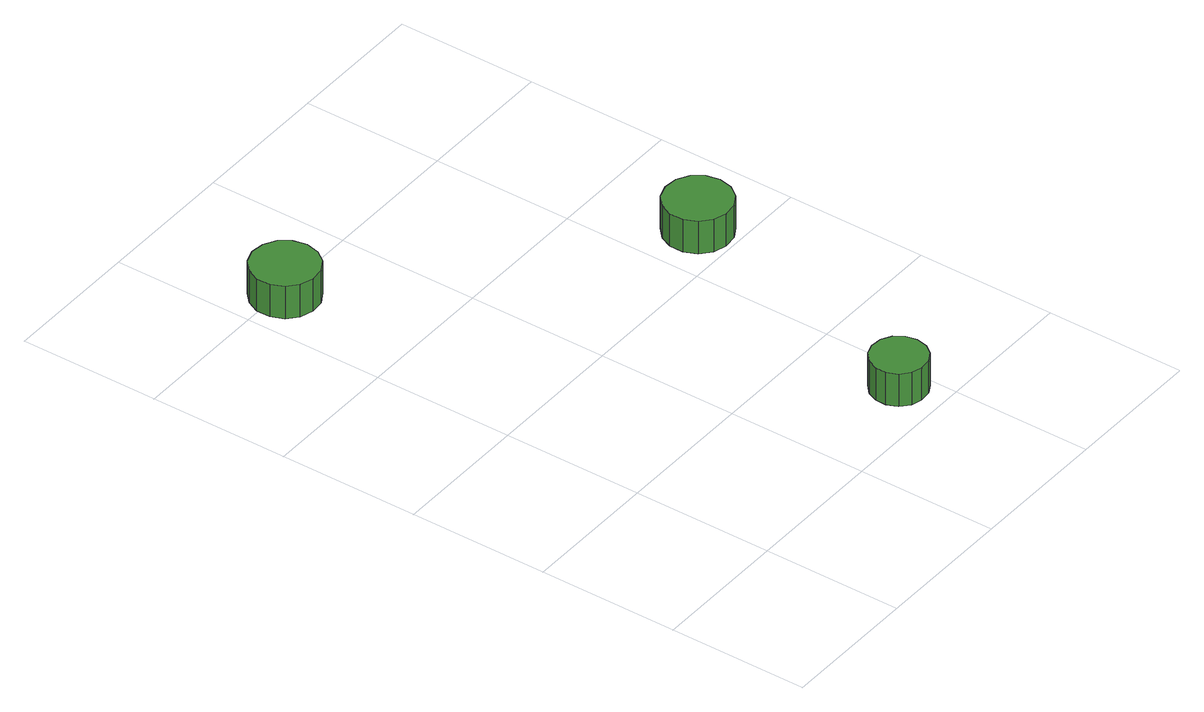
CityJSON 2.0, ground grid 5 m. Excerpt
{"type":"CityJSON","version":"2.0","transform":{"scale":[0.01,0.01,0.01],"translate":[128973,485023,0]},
"CityObjects":{
"tree1":{"type":"SolitaryVegetationObject","attributes":{"function":"something"},"geometry":[{"type":"MultiSurface","lod":"1","boundaries":[[[0,1,2,3,4,5,6,7,8,9,10,11,12,13,14]],[[15,16,17,18,19,20,21,22,23,24,25,26,27,28,29]],[[0,29,28,1]],[[1,28,27,2]],[[2,27,26,3]],[[3,26,25,4]],[[4,25,24,5]],[[5,24,23,6]],[[6,23,22,7]],[[7,22,21,8]],[[8,21,20,9]],[[9,20,19,10]],[[10,19,18,11]],[[11,18,17,12]],[[12,17,16,13]],[[13,16,15,14]],[[14,15,29,0]]]}]},
"tree2":{"type":"SolitaryVegetationObject","attributes":{"function":"something"},"geometry":[{"type":"MultiSurface","lod":"1","boundaries":[[[30,31,32,33,34,35,36,37,38,39,40,41,42,43,44]],[[45,46,47,48,49,50,51,52,53,54,55,56,57,58,59]],[[30,59,58,31]],[[31,58,57,32]],[[32,57,56,33]],[[33,56,55,34]],[[34,55,54,35]],[[35,54,53,36]],[[36,53,52,37]],[[37,52,51,38]],[[38,51,50,39]],[[39,50,49,40]],[[40,49,48,41]],[[41,48,47,42]],[[42,47,46,43]],[[43,46,45,44]],[[44,45,59,30]]]}]},
"tree3":{"type":"SolitaryVegetationObject","attributes":{"function":"something"},"geometry":[{"type":"MultiSurface","lod":"1","boundaries":[[[60,61,62,63,64,65,66,67,68,69,70,71,72,73,74]],[[75,76,77,78,79,80,81,82,83,84,85,86,87,88,89]],[[60,89,88,61]],[[61,88,87,62]],[[62,87,86,63]],[[63,86,85,64]],[[64,85,84,65]],[[65,84,83,66]],[[66,83,82,67]],[[67,82,81,68]],[[68,81,80,69]],[[69,80,79,70]],[[70,79,78,71]],[[71,78,77,72]],[[72,77,76,73]],[[73,76,75,74]],[[74,75,89,60]]]}]}
},
"vertices":[
[287,1981,191],[276,2029,191],[248,2069,191],[205,2093,191],[156,2099,191],[109,2083,191],[73,2050,191],[53,2005,191],[53,1956,191],[73,1911,191],[109,1878,191],[156,1863,191],[205,1868,191],[248,1893,191],[276,1933,191],[276,1933,64],[248,1893,64],[205,1868,64],[156,1863,64],[109,1878,64],[73,1911,64],[53,1956,64],[53,2005,64],[73,2050,64],[109,2083,64],[156,2099,64],[205,2093,64],[248,2069,64],[276,2029,64],[287,1981,64],
[944,108,258],[936,148,258],[912,181,258],[877,201,258],[836,205,258],[798,193,258],[767,165,258],[751,128,258],[751,88,258],[767,51,258],[798,23,258],[836,11,258],[877,15,258],[912,35,258],[936,68,258],[936,68,131],[912,35,131],[877,15,131],[836,11,131],[798,23,131],[767,51,131],[751,88,131],[751,128,131],[767,165,131],[798,193,131],[836,205,131],[877,201,131],[912,181,131],[936,148,131],[944,108,131],
[1290,1119,212],[1280,1167,212],[1251,1207,212],[1209,1231,212],[1160,1236,212],[1113,1221,212],[1076,1188,212],[1056,1143,212],[1056,1094,212],[1076,1049,212],[1113,1016,212],[1160,1001,212],[1209,1006,212],[1251,1031,212],[1280,1071,212],[1280,1071,85],[1251,1031,85],[1209,1006,85],[1160,1001,85],[1113,1016,85],[1076,1049,85],[1056,1094,85],[1056,1143,85],[1076,1188,85],[1113,1221,85],[1160,1236,85],[1209,1231,85],[1251,1207,85],[1280,1167,85],[1290,1119,85]
]}
